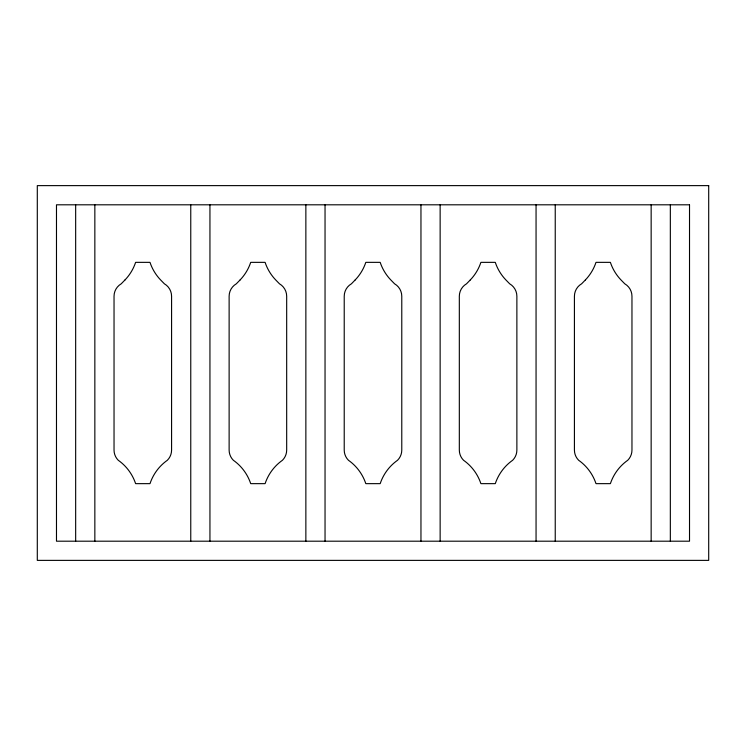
<?xml version="1.0" encoding="UTF-8"?>
<svg xmlns="http://www.w3.org/2000/svg" width="746" height="746" viewBox="0 0 746 746"><rect width="100%" height="100%" fill="white"/><g stroke="black" fill="none" stroke-linecap="round" stroke-linejoin="round"><path stroke-width="1.12" d="M670.337 204.805L670.337 541.195M651.155 204.805L651.155 541.195M555.238 204.805L555.238 541.195M536.057 204.805L536.057 541.195M440.14 204.805L440.14 541.195M420.958 204.805L420.958 541.195M325.042 204.805L325.042 541.195M305.86 204.805L305.86 541.195M209.943 204.805L209.943 541.195M190.762 204.805L190.762 541.195M94.845 204.805L94.845 541.195M75.663 204.805L75.663 541.195M125.011 279.936L121.225 283.806A14.388 14.388 0 0 0 114.035 296.265L114.035 450.08A14.388 14.388 0 0 0 118.241 460.254A46.588 46.588 0 0 1 135.613 483.65L150.002 483.65A46.588 46.588 0 0 1 167.365 460.254A14.388 14.388 0 0 0 171.58 450.08L171.58 296.265A14.388 14.388 0 0 0 164.39 283.806L160.604 279.936A46.588 46.588 0 0 1 150.002 262.35L135.613 262.35A46.588 46.588 0 0 1 125.011 279.936M240.109 279.936L236.323 283.806A14.388 14.388 0 0 0 229.125 296.265L229.125 450.08A14.388 14.388 0 0 0 233.339 460.254A46.588 46.588 0 0 1 250.712 483.65L265.1 483.65A46.588 46.588 0 0 1 282.464 460.254A14.388 14.388 0 0 0 286.678 450.08L286.678 296.265A14.388 14.388 0 0 0 279.48 283.806L275.703 279.936A46.588 46.588 0 0 1 265.1 262.35L250.712 262.35A46.588 46.588 0 0 1 240.109 279.936M355.199 279.936L351.422 283.806A14.388 14.388 0 0 0 344.223 296.265L344.223 450.08A14.388 14.388 0 0 0 348.438 460.254A46.588 46.588 0 0 1 365.81 483.65L380.19 483.65A46.588 46.588 0 0 1 397.562 460.254A14.388 14.388 0 0 0 401.777 450.08L401.777 296.265A14.388 14.388 0 0 0 394.578 283.806L390.801 279.936A46.588 46.588 0 0 1 380.19 262.35L365.81 262.35A46.588 46.588 0 0 1 355.199 279.936M470.297 279.936L466.52 283.806A14.388 14.388 0 0 0 459.322 296.265L459.322 450.08A14.388 14.388 0 0 0 463.536 460.254A46.588 46.588 0 0 1 480.9 483.65L495.288 483.65A46.588 46.588 0 0 1 512.661 460.254A14.388 14.388 0 0 0 516.875 450.08L516.875 296.265A14.388 14.388 0 0 0 509.677 283.806L505.891 279.936A46.588 46.588 0 0 1 495.288 262.35L480.9 262.35A46.588 46.588 0 0 1 470.297 279.936M585.396 279.936L581.61 283.806A14.388 14.388 0 0 0 574.42 296.265L574.42 450.08A14.388 14.388 0 0 0 578.635 460.254A46.588 46.588 0 0 1 595.998 483.65L610.387 483.65A46.588 46.588 0 0 1 627.759 460.254A14.388 14.388 0 0 0 631.965 450.08L631.965 296.265A14.388 14.388 0 0 0 624.775 283.806L620.989 279.936A46.588 46.588 0 0 1 610.387 262.35L595.998 262.35A46.588 46.588 0 0 1 585.396 279.936M708.7 185.623L37.3 185.623L37.3 560.377L708.7 560.377L708.7 185.623M689.518 204.805L56.482 204.805L56.482 541.195L689.518 541.195L689.518 204.805"/></g></svg>
